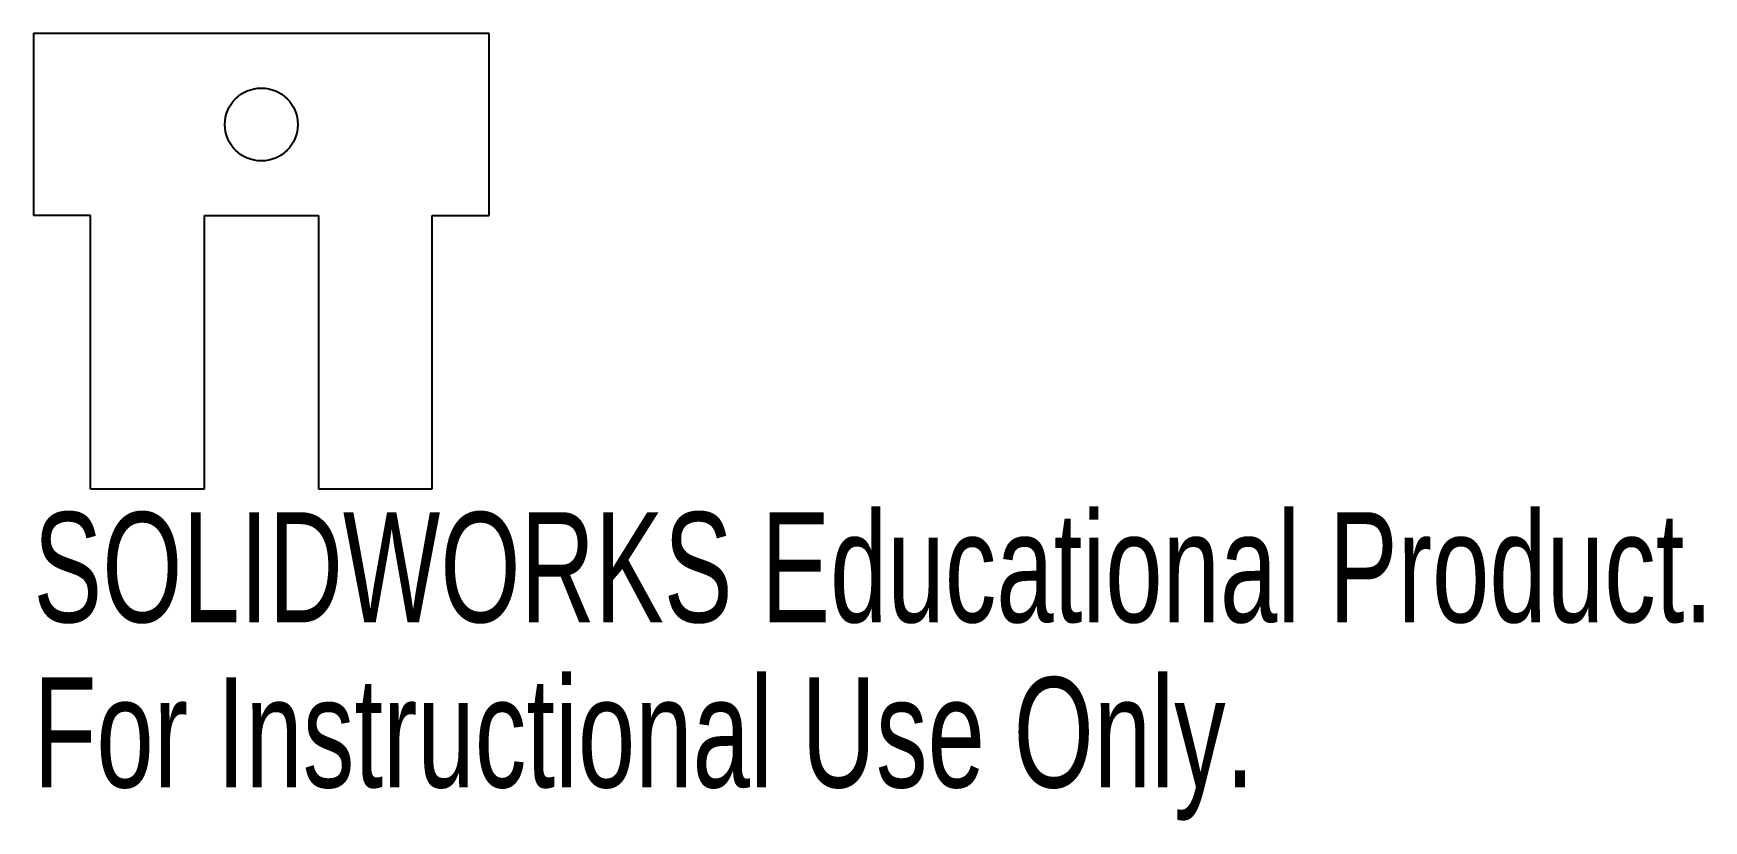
# Model space of a CAD drawing. Header units: millimetres. Extents: x 0 to 73.3, y -14.6 to 20.
import ezdxf

# ---------------------------------------------------------------- set-up
doc = ezdxf.new("R2010")
doc.units = ezdxf.units.MM
doc.styles.add('SLDTEXTSTYLE0', font='TXT', dxfattribs={"width": 0.7})

msp = doc.modelspace()

# ---------------------------------------------------------------- linework, layer by layer
at = {"color": 7, "linetype": 'Continuous', "lineweight": 25}
for p, q in [((0, 20), (0, 12)), ((20, 20), (0, 20)), ((20, 12), (20, 20)), ((2.5, 12), (0, 12)), ((2.5, 0), (2.5, 12)), ((7.5, 0), (7.5, 12)), ((7.5, 12), (12.5, 12)), ((12.5, 12), (12.5, 0)), ((17.5, 12), (20, 12)), ((17.5, 0), (17.5, 12)), ((2.5, 0), (7.5, 0)), ((12.5, 0), (17.5, 0))]:
    msp.add_line(p, q, dxfattribs=at)
msp.add_circle((10, 16), 1.6, dxfattribs=at)

# ---------------------------------------------------------------- texts
at = {"color": 7, "linetype": 'Continuous', "char_height": 4.83362, "attachment_point": 1, "style": 'SLDTEXTSTYLE0'}
for s, insert in [('SOLIDWORKS Educational Product.', (0, -1.02)), ('For Instructional Use Only.', (0, -8.27))]:
    msp.add_mtext(s, dxfattribs=dict(at, insert=insert))

doc.saveas('drawing.dxf')
